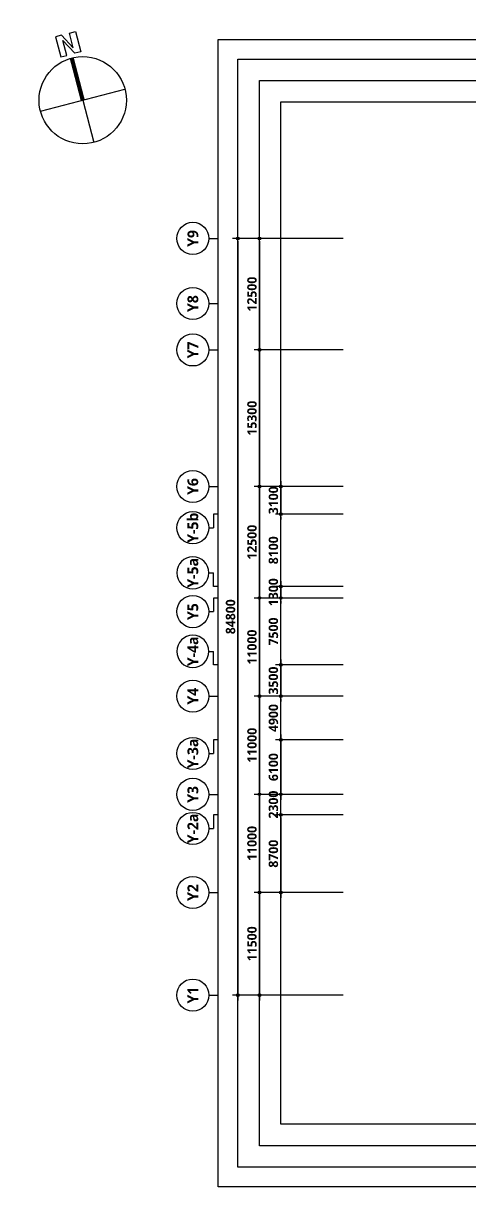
# Model space of a CAD drawing. Header units: millimetres. Extents: x -5354 to 981672, y -957001 to -780013.
# Drawn here: x 246646 to 296646, y -928197 to -797820 of the extents above; entities that cross this region are included whole.
import ezdxf
from ezdxf.enums import TextEntityAlignment as Align

# ---------------------------------------------------------------- set-up
doc = ezdxf.new("R2010")
doc.units = ezdxf.units.MM
doc.header["$LTSCALE"] = 300
doc.header["$MEASUREMENT"] = 0
doc.header["$PDSIZE"] = -10
doc.layers.get('0').update_dxf_attribs({"linetype": 'CONTINUOUS'})
doc.layers.get('Defpoints').update_dxf_attribs({"color": 153, "linetype": 'CONTINUOUS'})
for name, color, linetype in [('A-ANNO-SYMB', 7, 'CONTINUOUS'), ('A-ANNO-TEXT1', 7, 'CONTINUOUS'), ('A-ST-AXIS-BUB', 7, 'CONTINUOUS'), ('A-ST-AXIS-DIM', 7, 'CONTINUOUS'), ('X-SEC-종$0$A-ST-AXIS-BUB', 7, 'CONTINUOUS')]:
    doc.layers.add(name, color=color, linetype=linetype)
doc.layers.add('Defpoint', color=161, linetype='CONTINUOUS', plot=False)
doc.styles.add('SH_대대리576', font='')
doc.styles.get('SH_대대리576').set_extended_font_data('NanumGothic', bold=True)
doc.dimstyles.new('SHP 600', dxfattribs={"dimscale": 300, "dimtxt": 3.5, "dimasz": 1, "dimexe": 2, "dimexo": 2, "dimgap": 1, "dimtad": 1, "dimdec": 0, "dimzin": 0, "dimdsep": 46, "dimtxsty": 'SH_대대리576', "dimblk": 'DIMDOT', "dimcen": 0.09, "dimclrt": 3, "dimadec": 0, "dimazin": 1, "dimtfac": 1, "dimtdec": 0, "dimtix": 1, "dimtmove": 2, "dimatfit": 0, "dimldrblk": 'DIMDOT', "dimfxl": 1, "dimtolj": 1, "dimtzin": 0, "dimarcsym": 0})

# ---------------------------------------------------------------- blocks, each defined once
blk = doc.blocks.new('DIMDOT')
at = {"color": 0}
blk.add_line((-2, 0), (2, 0), dxfattribs=at)
for radius in [0.5, 0.25]:
    blk.add_circle((0, 0), radius, dxfattribs=at)
blk = doc.blocks.new('*D192')
at = {"layer": 'A-ST-AXIS-DIM', "color": 0, "lineweight": -2, "transparency": 16777216}
for p, q in [((282487, -821926), (270087, -821926)), ((270687, -822226), (270687, -906426)), ((282487, -906726), (270087, -906726))]:
    blk.add_line(p, q, dxfattribs=at)
at = {"layer": 'Defpoints', "color": 0, "transparency": 16777216}
for p in [(283087, -821926), (270687, -906726), (283087, -906726)]:
    blk.add_point(p, dxfattribs=at)
at = {"layer": 'A-ST-AXIS-DIM', "color": 0, "lineweight": -2, "transparency": 16777216, "xscale": 300, "yscale": 300, "zscale": 300}
for p, rotation in [((270687, -821926), 90), ((270687, -906726), 270)]:
    blk.add_blockref('DIMDOT', p, dxfattribs=dict(at, rotation=rotation))
at = {"layer": 'A-ST-AXIS-DIM', "color": 3, "transparency": 16777216, "insert": (269862, -864326), "char_height": 1050, "attachment_point": 5, "rotation": 90, "style": 'SH_대대리576'}
blk.add_mtext('\\A1;84800', dxfattribs=at)
blk = doc.blocks.new('*D191')
at = {"layer": 'A-ST-AXIS-DIM', "color": 0, "lineweight": -2, "transparency": 16777216}
for p, q in [((282487, -895226), (272487, -895226)), ((273087, -895526), (273087, -906426)), ((282487, -906726), (272487, -906726))]:
    blk.add_line(p, q, dxfattribs=at)
at = {"layer": 'Defpoints', "color": 0, "transparency": 16777216}
for p in [(283087, -895226), (273087, -906726), (283087, -906726)]:
    blk.add_point(p, dxfattribs=at)
at = {"layer": 'A-ST-AXIS-DIM', "color": 0, "lineweight": -2, "transparency": 16777216, "xscale": 300, "yscale": 300, "zscale": 300}
for p, rotation in [((273087, -895226), 90), ((273087, -906726), 270)]:
    blk.add_blockref('DIMDOT', p, dxfattribs=dict(at, rotation=rotation))
at = {"layer": 'A-ST-AXIS-DIM', "color": 3, "transparency": 16777216, "insert": (272262, -900976), "char_height": 1050, "attachment_point": 5, "rotation": 90, "style": 'SH_대대리576'}
blk.add_mtext('\\A1;11500', dxfattribs=at)
blk = doc.blocks.new('*D190')
at = {"layer": 'A-ST-AXIS-DIM', "color": 0, "lineweight": -2, "transparency": 16777216}
for p, q in [((282487, -884226), (272487, -884226)), ((273087, -884526), (273087, -894926)), ((282487, -895226), (272487, -895226))]:
    blk.add_line(p, q, dxfattribs=at)
at = {"layer": 'Defpoints', "color": 0, "transparency": 16777216}
for p in [(283087, -884226), (273087, -895226), (283087, -895226)]:
    blk.add_point(p, dxfattribs=at)
at = {"layer": 'A-ST-AXIS-DIM', "color": 0, "lineweight": -2, "transparency": 16777216, "xscale": 300, "yscale": 300, "zscale": 300}
for p, rotation in [((273087, -884226), 90), ((273087, -895226), 270)]:
    blk.add_blockref('DIMDOT', p, dxfattribs=dict(at, rotation=rotation))
at = {"layer": 'A-ST-AXIS-DIM', "color": 3, "transparency": 16777216, "insert": (272262, -889726), "char_height": 1050, "attachment_point": 5, "rotation": 90, "style": 'SH_대대리576'}
blk.add_mtext('\\A1;11000', dxfattribs=at)
blk = doc.blocks.new('*D189')
at = {"layer": 'A-ST-AXIS-DIM', "color": 0, "lineweight": -2, "transparency": 16777216}
for p, q in [((282487, -873226), (272487, -873226)), ((273087, -873526), (273087, -883926)), ((282487, -884226), (272487, -884226))]:
    blk.add_line(p, q, dxfattribs=at)
at = {"layer": 'Defpoints', "color": 0, "transparency": 16777216}
for p in [(283087, -873226), (273087, -884226), (283087, -884226)]:
    blk.add_point(p, dxfattribs=at)
at = {"layer": 'A-ST-AXIS-DIM', "color": 0, "lineweight": -2, "transparency": 16777216, "xscale": 300, "yscale": 300, "zscale": 300}
for p, rotation in [((273087, -873226), 90), ((273087, -884226), 270)]:
    blk.add_blockref('DIMDOT', p, dxfattribs=dict(at, rotation=rotation))
at = {"layer": 'A-ST-AXIS-DIM', "color": 3, "transparency": 16777216, "insert": (272262, -878726), "char_height": 1050, "attachment_point": 5, "rotation": 90, "style": 'SH_대대리576'}
blk.add_mtext('\\A1;11000', dxfattribs=at)
blk = doc.blocks.new('*D188')
at = {"layer": 'A-ST-AXIS-DIM', "color": 0, "lineweight": -2, "transparency": 16777216}
for p, q in [((282487, -862226), (272487, -862226)), ((273087, -862526), (273087, -872926)), ((282487, -873226), (272487, -873226))]:
    blk.add_line(p, q, dxfattribs=at)
at = {"layer": 'Defpoints', "color": 0, "transparency": 16777216}
for p in [(283087, -862226), (273087, -873226), (283087, -873226)]:
    blk.add_point(p, dxfattribs=at)
at = {"layer": 'A-ST-AXIS-DIM', "color": 0, "lineweight": -2, "transparency": 16777216, "xscale": 300, "yscale": 300, "zscale": 300}
for p, rotation in [((273087, -862226), 90), ((273087, -873226), 270)]:
    blk.add_blockref('DIMDOT', p, dxfattribs=dict(at, rotation=rotation))
at = {"layer": 'A-ST-AXIS-DIM', "color": 3, "transparency": 16777216, "insert": (272262, -867726), "char_height": 1050, "attachment_point": 5, "rotation": 90, "style": 'SH_대대리576'}
blk.add_mtext('\\A1;11000', dxfattribs=at)
blk = doc.blocks.new('*D187')
at = {"layer": 'A-ST-AXIS-DIM', "color": 0, "lineweight": -2, "transparency": 16777216}
for p, q in [((282487, -849726), (272487, -849726)), ((273087, -850026), (273087, -861926)), ((282487, -862226), (272487, -862226))]:
    blk.add_line(p, q, dxfattribs=at)
at = {"layer": 'Defpoints', "color": 0, "transparency": 16777216}
for p in [(283087, -849726), (273087, -862226), (283087, -862226)]:
    blk.add_point(p, dxfattribs=at)
at = {"layer": 'A-ST-AXIS-DIM', "color": 0, "lineweight": -2, "transparency": 16777216, "xscale": 300, "yscale": 300, "zscale": 300}
for p, rotation in [((273087, -849726), 90), ((273087, -862226), 270)]:
    blk.add_blockref('DIMDOT', p, dxfattribs=dict(at, rotation=rotation))
at = {"layer": 'A-ST-AXIS-DIM', "color": 3, "transparency": 16777216, "insert": (272262, -855976), "char_height": 1050, "attachment_point": 5, "rotation": 90, "style": 'SH_대대리576'}
blk.add_mtext('\\A1;12500', dxfattribs=at)
blk = doc.blocks.new('*D186')
at = {"layer": 'A-ST-AXIS-DIM', "color": 0, "lineweight": -2, "transparency": 16777216}
for p, q in [((282487, -834426), (272487, -834426)), ((273087, -834726), (273087, -849426)), ((282487, -849726), (272487, -849726))]:
    blk.add_line(p, q, dxfattribs=at)
at = {"layer": 'Defpoints', "color": 0, "transparency": 16777216}
for p in [(283087, -834426), (273087, -849726), (283087, -849726)]:
    blk.add_point(p, dxfattribs=at)
at = {"layer": 'A-ST-AXIS-DIM', "color": 0, "lineweight": -2, "transparency": 16777216, "xscale": 300, "yscale": 300, "zscale": 300}
for p, rotation in [((273087, -834426), 90), ((273087, -849726), 270)]:
    blk.add_blockref('DIMDOT', p, dxfattribs=dict(at, rotation=rotation))
at = {"layer": 'A-ST-AXIS-DIM', "color": 3, "transparency": 16777216, "insert": (272262, -842076), "char_height": 1050, "attachment_point": 5, "rotation": 90, "style": 'SH_대대리576'}
blk.add_mtext('\\A1;15300', dxfattribs=at)
blk = doc.blocks.new('*D185')
at = {"layer": 'A-ST-AXIS-DIM', "color": 0, "lineweight": -2, "transparency": 16777216}
for p, q in [((282487, -821926), (272487, -821926)), ((273087, -822226), (273087, -834126)), ((282487, -834426), (272487, -834426))]:
    blk.add_line(p, q, dxfattribs=at)
at = {"layer": 'Defpoints', "color": 0, "transparency": 16777216}
for p in [(283087, -821926), (273087, -834426), (283087, -834426)]:
    blk.add_point(p, dxfattribs=at)
at = {"layer": 'A-ST-AXIS-DIM', "color": 0, "lineweight": -2, "transparency": 16777216, "xscale": 300, "yscale": 300, "zscale": 300}
for p, rotation in [((273087, -821926), 90), ((273087, -834426), 270)]:
    blk.add_blockref('DIMDOT', p, dxfattribs=dict(at, rotation=rotation))
at = {"layer": 'A-ST-AXIS-DIM', "color": 3, "transparency": 16777216, "insert": (272262, -828176), "char_height": 1050, "attachment_point": 5, "rotation": 90, "style": 'SH_대대리576'}
blk.add_mtext('\\A1;12500', dxfattribs=at)
blk = doc.blocks.new('dr-sy-018-D-M')
at = {"layer": 'A-ANNO-SYMB'}
for p, q in [((-1, 16.4), (-2.5, 16.4)), ((-2.5, 16.4), (-2.5, 11.4)), ((-1, 16.4), (1, 12.8)), ((-1, 15.09), (1.05, 11.4)), ((-1, 11.4), (-1, 15.09)), ((1, 12.8), (1, 16.4)), ((1, 16.4), (2.5, 16.4)), ((2.5, 16.4), (2.5, 11.4)), ((-2.5, 11.4), (-1, 11.4)), ((2.5, 11.4), (1.05, 11.4)), ((-10.5, 0), (10.5, 0)), ((0, 0), (0, -10.5))]:
    blk.add_line(p, q, dxfattribs=at)
at = {"layer": 'A-ANNO-SYMB', "const_width": 1}
blk.add_lwpolyline([(0, 10.5), (0, 0)], dxfattribs=at)
at = {"layer": 'A-ANNO-SYMB'}
blk.add_circle((0, 0), 10.5, dxfattribs=at)
blk = doc.blocks.new('A-ST-AXIS-BUB-1')
at = {"layer": 'A-ST-AXIS-BUB'}
blk.add_line((0, 350), (0, 0), dxfattribs=at)
blk.add_circle((0, 950), 600, dxfattribs=at)
blk = doc.blocks.new('A-ST-AXIS-BUB-2')
at = {"layer": 'X-SEC-종$0$A-ST-AXIS-BUB'}
blk.add_line((1800, 1050, -103000), (1800, 525, -103000), dxfattribs=at)
at = {"layer": 'X-SEC-종$0$A-ST-AXIS-BUB', "elevation": -103000}
blk.add_lwpolyline([(3323, 0), (3323, 525), (1800, 525)], dxfattribs=at)
at = {"layer": 'X-SEC-종$0$A-ST-AXIS-BUB'}
blk.add_circle((1800, 2850, -103000), 1800, dxfattribs=at)
blk = doc.blocks.new('*D108')
at = {"layer": 'A-ST-AXIS-DIM', "color": 0, "lineweight": -2, "transparency": 16777216}
for p, q in [((275487, -883926), (275487, -883626)), ((282487, -884226), (274887, -884226)), ((275487, -886526), (275487, -884226)), ((282487, -886526), (274887, -886526)), ((275487, -886826), (275487, -887126))]:
    blk.add_line(p, q, dxfattribs=at)
at = {"layer": 'Defpoints', "color": 0, "transparency": 16777216}
for p in [(275487, -884226), (283087, -884226), (283087, -886526)]:
    blk.add_point(p, dxfattribs=at)
at = {"layer": 'A-ST-AXIS-DIM', "color": 0, "lineweight": -2, "transparency": 16777216, "xscale": 300, "yscale": 300, "zscale": 300}
for p, rotation in [((275487, -884226), 270), ((275487, -886526), 90)]:
    blk.add_blockref('DIMDOT', p, dxfattribs=dict(at, rotation=rotation))
at = {"layer": 'A-ST-AXIS-DIM', "color": 3, "transparency": 16777216, "insert": (274662, -885376), "char_height": 1050, "attachment_point": 5, "rotation": 90, "style": 'SH_대대리576'}
blk.add_mtext('\\A1;2300', dxfattribs=at)
blk = doc.blocks.new('*D107')
at = {"layer": 'A-ST-AXIS-DIM', "color": 0, "lineweight": -2, "transparency": 16777216}
for p, q in [((282487, -886526), (274887, -886526)), ((275487, -886826), (275487, -894926)), ((282487, -895226), (274887, -895226))]:
    blk.add_line(p, q, dxfattribs=at)
at = {"layer": 'Defpoints', "color": 0, "transparency": 16777216}
for p in [(283087, -886526), (275487, -895226), (283087, -895226)]:
    blk.add_point(p, dxfattribs=at)
at = {"layer": 'A-ST-AXIS-DIM', "color": 0, "lineweight": -2, "transparency": 16777216, "xscale": 300, "yscale": 300, "zscale": 300}
for p, rotation in [((275487, -886526), 90), ((275487, -895226), 270)]:
    blk.add_blockref('DIMDOT', p, dxfattribs=dict(at, rotation=rotation))
at = {"layer": 'A-ST-AXIS-DIM', "color": 3, "transparency": 16777216, "insert": (274662, -890876), "char_height": 1050, "attachment_point": 5, "rotation": 90, "style": 'SH_대대리576'}
blk.add_mtext('\\A1;8700', dxfattribs=at)
blk = doc.blocks.new('*D106')
at = {"layer": 'A-ST-AXIS-DIM', "color": 0, "lineweight": -2, "transparency": 16777216}
for p, q in [((282487, -878126), (274887, -878126)), ((275487, -878426), (275487, -883926)), ((282487, -884226), (274887, -884226))]:
    blk.add_line(p, q, dxfattribs=at)
at = {"layer": 'Defpoints', "color": 0, "transparency": 16777216}
for p in [(283087, -878126), (275487, -884226), (283087, -884226)]:
    blk.add_point(p, dxfattribs=at)
at = {"layer": 'A-ST-AXIS-DIM', "color": 0, "lineweight": -2, "transparency": 16777216, "xscale": 300, "yscale": 300, "zscale": 300}
for p, rotation in [((275487, -878126), 90), ((275487, -884226), 270)]:
    blk.add_blockref('DIMDOT', p, dxfattribs=dict(at, rotation=rotation))
at = {"layer": 'A-ST-AXIS-DIM', "color": 3, "transparency": 16777216, "insert": (274662, -881176), "char_height": 1050, "attachment_point": 5, "rotation": 90, "style": 'SH_대대리576'}
blk.add_mtext('\\A1;6100', dxfattribs=at)
blk = doc.blocks.new('*D105')
at = {"layer": 'A-ST-AXIS-DIM', "color": 0, "lineweight": -2, "transparency": 16777216}
for p, q in [((282487, -873226), (274887, -873226)), ((275487, -877826), (275487, -873526)), ((282487, -878126), (274887, -878126))]:
    blk.add_line(p, q, dxfattribs=at)
at = {"layer": 'Defpoints', "color": 0, "transparency": 16777216}
for p in [(275487, -873226), (283087, -873226), (283087, -878126)]:
    blk.add_point(p, dxfattribs=at)
at = {"layer": 'A-ST-AXIS-DIM', "color": 0, "lineweight": -2, "transparency": 16777216, "xscale": 300, "yscale": 300, "zscale": 300}
for p, rotation in [((275487, -873226), 90), ((275487, -878126), 270)]:
    blk.add_blockref('DIMDOT', p, dxfattribs=dict(at, rotation=rotation))
at = {"layer": 'A-ST-AXIS-DIM', "color": 3, "transparency": 16777216, "insert": (274662, -875676), "char_height": 1050, "attachment_point": 5, "rotation": 90, "style": 'SH_대대리576'}
blk.add_mtext('\\A1;4900', dxfattribs=at)
blk = doc.blocks.new('*D104')
at = {"layer": 'A-ST-AXIS-DIM', "color": 0, "lineweight": -2, "transparency": 16777216}
for p, q in [((275487, -869426), (275487, -869126)), ((282487, -869726), (274887, -869726)), ((275487, -869726), (275487, -873226)), ((282487, -873226), (274887, -873226)), ((275487, -873526), (275487, -873826))]:
    blk.add_line(p, q, dxfattribs=at)
at = {"layer": 'Defpoints', "color": 0, "transparency": 16777216}
for p in [(283087, -869726), (275487, -873226), (283087, -873226)]:
    blk.add_point(p, dxfattribs=at)
at = {"layer": 'A-ST-AXIS-DIM', "color": 0, "lineweight": -2, "transparency": 16777216, "xscale": 300, "yscale": 300, "zscale": 300}
for p, rotation in [((275487, -869726), 270), ((275487, -873226), 90)]:
    blk.add_blockref('DIMDOT', p, dxfattribs=dict(at, rotation=rotation))
at = {"layer": 'A-ST-AXIS-DIM', "color": 3, "transparency": 16777216, "insert": (274662, -871476), "char_height": 1050, "attachment_point": 5, "rotation": 90, "style": 'SH_대대리576'}
blk.add_mtext('\\A1;3500', dxfattribs=at)
blk = doc.blocks.new('*D103')
at = {"layer": 'A-ST-AXIS-DIM', "color": 0, "lineweight": -2, "transparency": 16777216}
for p, q in [((282487, -862226), (274887, -862226)), ((275487, -869426), (275487, -862526)), ((282487, -869726), (274887, -869726))]:
    blk.add_line(p, q, dxfattribs=at)
at = {"layer": 'Defpoints', "color": 0, "transparency": 16777216}
for p in [(275487, -862226), (283087, -862226), (283087, -869726)]:
    blk.add_point(p, dxfattribs=at)
at = {"layer": 'A-ST-AXIS-DIM', "color": 0, "lineweight": -2, "transparency": 16777216, "xscale": 300, "yscale": 300, "zscale": 300}
for p, rotation in [((275487, -862226), 90), ((275487, -869726), 270)]:
    blk.add_blockref('DIMDOT', p, dxfattribs=dict(at, rotation=rotation))
at = {"layer": 'A-ST-AXIS-DIM', "color": 3, "transparency": 16777216, "insert": (274662, -865976), "char_height": 1050, "attachment_point": 5, "rotation": 90, "style": 'SH_대대리576'}
blk.add_mtext('\\A1;7500', dxfattribs=at)
blk = doc.blocks.new('*D102')
at = {"layer": 'A-ST-AXIS-DIM', "color": 0, "lineweight": -2, "transparency": 16777216}
for p, q in [((275487, -860626), (275487, -860326)), ((282487, -860926), (274887, -860926)), ((275487, -860926), (275487, -862226)), ((282487, -862226), (274887, -862226)), ((275487, -862526), (275487, -862826))]:
    blk.add_line(p, q, dxfattribs=at)
at = {"layer": 'Defpoints', "color": 0, "transparency": 16777216}
for p in [(283087, -860926), (275487, -862226), (283087, -862226)]:
    blk.add_point(p, dxfattribs=at)
at = {"layer": 'A-ST-AXIS-DIM', "color": 0, "lineweight": -2, "transparency": 16777216, "xscale": 300, "yscale": 300, "zscale": 300}
for p, rotation in [((275487, -860926), 270), ((275487, -862226), 90)]:
    blk.add_blockref('DIMDOT', p, dxfattribs=dict(at, rotation=rotation))
at = {"layer": 'A-ST-AXIS-DIM', "color": 3, "transparency": 16777216, "insert": (274662, -861576), "char_height": 1050, "attachment_point": 5, "rotation": 90, "style": 'SH_대대리576'}
blk.add_mtext('\\A1;1300', dxfattribs=at)
blk = doc.blocks.new('*D101')
at = {"layer": 'A-ST-AXIS-DIM', "color": 0, "lineweight": -2, "transparency": 16777216}
for p, q in [((282487, -852826), (274887, -852826)), ((275487, -860626), (275487, -853126)), ((282487, -860926), (274887, -860926))]:
    blk.add_line(p, q, dxfattribs=at)
at = {"layer": 'Defpoints', "color": 0, "transparency": 16777216}
for p in [(275487, -852826), (283087, -852826), (283087, -860926)]:
    blk.add_point(p, dxfattribs=at)
at = {"layer": 'A-ST-AXIS-DIM', "color": 0, "lineweight": -2, "transparency": 16777216, "xscale": 300, "yscale": 300, "zscale": 300}
for p, rotation in [((275487, -852826), 90), ((275487, -860926), 270)]:
    blk.add_blockref('DIMDOT', p, dxfattribs=dict(at, rotation=rotation))
at = {"layer": 'A-ST-AXIS-DIM', "color": 3, "transparency": 16777216, "insert": (274662, -856876), "char_height": 1050, "attachment_point": 5, "rotation": 90, "style": 'SH_대대리576'}
blk.add_mtext('\\A1;8100', dxfattribs=at)
blk = doc.blocks.new('*D100')
at = {"layer": 'A-ST-AXIS-DIM', "color": 0, "lineweight": -2, "transparency": 16777216}
for p, q in [((282487, -849726), (274887, -849726)), ((275487, -849426), (275487, -849126)), ((275487, -849726), (275487, -852826)), ((282487, -852826), (274887, -852826)), ((275487, -853126), (275487, -853426))]:
    blk.add_line(p, q, dxfattribs=at)
at = {"layer": 'Defpoints', "color": 0, "transparency": 16777216}
for p in [(283087, -849726), (275487, -852826), (283087, -852826)]:
    blk.add_point(p, dxfattribs=at)
at = {"layer": 'A-ST-AXIS-DIM', "color": 0, "lineweight": -2, "transparency": 16777216, "xscale": 300, "yscale": 300, "zscale": 300}
for p, rotation in [((275487, -849726), 270), ((275487, -852826), 90)]:
    blk.add_blockref('DIMDOT', p, dxfattribs=dict(at, rotation=rotation))
at = {"layer": 'A-ST-AXIS-DIM', "color": 3, "transparency": 16777216, "insert": (274662, -851276), "char_height": 1050, "attachment_point": 5, "rotation": 90, "style": 'SH_대대리576'}
blk.add_mtext('\\A1;3100', dxfattribs=at)

msp = doc.modelspace()

# ---------------------------------------------------------------- linework, layer by layer
at = {"layer": 'Defpoint'}
for points in [[(439687.2, -928197.4), (268487.2, -928197.4), (268487.2, -799625.9), (439687.2, -799625.9)], [(437487.2, -925997.4), (270687.2, -925997.4), (270687.2, -801825.9), (437487.2, -801825.9)], [(435087.2, -923597.4), (273087.2, -923597.4), (273087.2, -804225.9), (435087.2, -804225.9)], [(432687.2, -921197.4), (275487.2, -921197.4), (275487.2, -806625.9), (432687.2, -806625.9)]]:
    msp.add_lwpolyline(points, close=True, dxfattribs=at)

# ---------------------------------------------------------------- block references
at = {"xscale": 465.6960000000489, "yscale": 465.6960000000489, "zscale": 465.6960000000489, "rotation": 14.62512501076412}
msp.add_blockref('dr-sy-018-D-M', (253305.4, -806442.3), dxfattribs=at)
at = {"layer": 'A-ST-AXIS-BUB', "xscale": 3, "yscale": 3, "zscale": 3, "rotation": 90}
for p in [(268487.2, -821925.9), (268487.2, -829225.9), (268487.2, -834425.9), (268487.2, -849725.9), (268487.2, -873225.9), (268487.2, -884225.9), (268487.2, -895225.9), (268487.2, -906725.9)]:
    msp.add_blockref('A-ST-AXIS-BUB-1', p, dxfattribs=at)
at = {"layer": 'A-ST-AXIS-BUB'}
for p, rotation in [((268487.2, -856148.8), 90), ((268487.2, -865548.8), 90.00000000000001), ((268487.2, -881448.8), 90), ((268487.2, -889848.8), 90)]:
    msp.add_blockref('A-ST-AXIS-BUB-2', p, dxfattribs=dict(at, rotation=rotation))
at = {"layer": 'A-ST-AXIS-BUB', "xscale": -1, "rotation": 89.99999999999993}
for p in [(268487.2, -857603), (268487.2, -866403)]:
    msp.add_blockref('A-ST-AXIS-BUB-2', p, dxfattribs=at)

# ---------------------------------------------------------------- texts
at = {"layer": 'A-ANNO-TEXT1', "style": 'SH_대대리576'}
for s, p in [('Y9', (265637.2, -821925.9)), ('Y8', (265637.2, -829225.9)), ('Y7', (265637.2, -834425.9)), ('Y6', (265637.2, -849725.9)), ('Y-5b', (265637.2, -854348.8)), ('Y-5a', (265637.2, -859403)), ('Y5', (265637.2, -863748.8)), ('Y-4a', (265637.2, -868203)), ('Y4', (265637.2, -873225.9)), ('Y-3a', (265637.2, -879648.8)), ('Y3', (265637.2, -884225.9)), ('Y-2a', (265637.2, -888048.8)), ('Y2', (265637.2, -895225.9)), ('Y1', (265637.2, -906725.9))]:
    msp.add_text(s, height=1200, rotation=90, dxfattribs=at).set_placement(p, align=Align.MIDDLE_CENTER)

# ---------------------------------------------------------------- dimensions: what is measured, and where the dimension line sits
at = {"layer": 'A-ST-AXIS-DIM'}
for base, p1, p2, angle, picture, middle in [((270687.2, -906725.9), (283087.2, -821925.9), (283087.2, -906725.9), 90, '*D192', (269862.2, -864325.9)), ((273087.2, -834425.9), (283087.2, -821925.9), (283087.2, -834425.9), 90, '*D185', (272262.2, -828175.9)), ((273087.2, -849725.9), (283087.2, -834425.9), (283087.2, -849725.9), 90, '*D186', (272262.2, -842075.9)), ((273087.2, -862225.9), (283087.2, -849725.9), (283087.2, -862225.9), 90, '*D187', (272262.2, -855975.9)), ((275487.2, -852825.9), (283087.2, -849725.9), (283087.2, -852825.9), 90, '*D100', (274662.2, -851275.9)), ((275487.2, -852825.9), (283087.2, -860925.9), (283087.2, -852825.9), 270, '*D101', (274662.2, -856875.9)), ((275487.2, -862225.9), (283087.2, -860925.9), (283087.2, -862225.9), 90, '*D102', (274662.2, -861575.9)), ((273087.2, -873225.9), (283087.2, -862225.9), (283087.2, -873225.9), 90, '*D188', (272262.2, -867725.9)), ((275487.2, -862225.9), (283087.2, -869725.9), (283087.2, -862225.9), 270, '*D103', (274662.2, -865975.9)), ((275487.2, -873225.9), (283087.2, -869725.9), (283087.2, -873225.9), 90, '*D104', (274662.2, -871475.9)), ((273087.2, -884225.9), (283087.2, -873225.9), (283087.2, -884225.9), 90, '*D189', (272262.2, -878725.9)), ((275487.2, -873225.9), (283087.2, -878125.9), (283087.2, -873225.9), 270, '*D105', (274662.2, -875675.9)), ((275487.2, -884225.9), (283087.2, -878125.9), (283087.2, -884225.9), 90, '*D106', (274662.2, -881175.9)), ((273087.2, -895225.9), (283087.2, -884225.9), (283087.2, -895225.9), 90, '*D190', (272262.2, -889725.9)), ((275487.2, -884225.9), (283087.2, -886525.9), (283087.2, -884225.9), 270, '*D108', (274662.2, -885375.9)), ((275487.2, -895225.9), (283087.2, -886525.9), (283087.2, -895225.9), 90, '*D107', (274662.2, -890875.9)), ((273087.2, -906725.9), (283087.2, -895225.9), (283087.2, -906725.9), 90, '*D191', (272262.2, -900975.9))]:
    dim = msp.add_linear_dim(base=base, p1=p1, p2=p2, angle=angle, dimstyle='SHP 600', dxfattribs=at)
    dim.commit()
    dim.dimension.update_dxf_attribs({"geometry": picture, "text_midpoint": middle})

doc.saveas('drawing.dxf')
